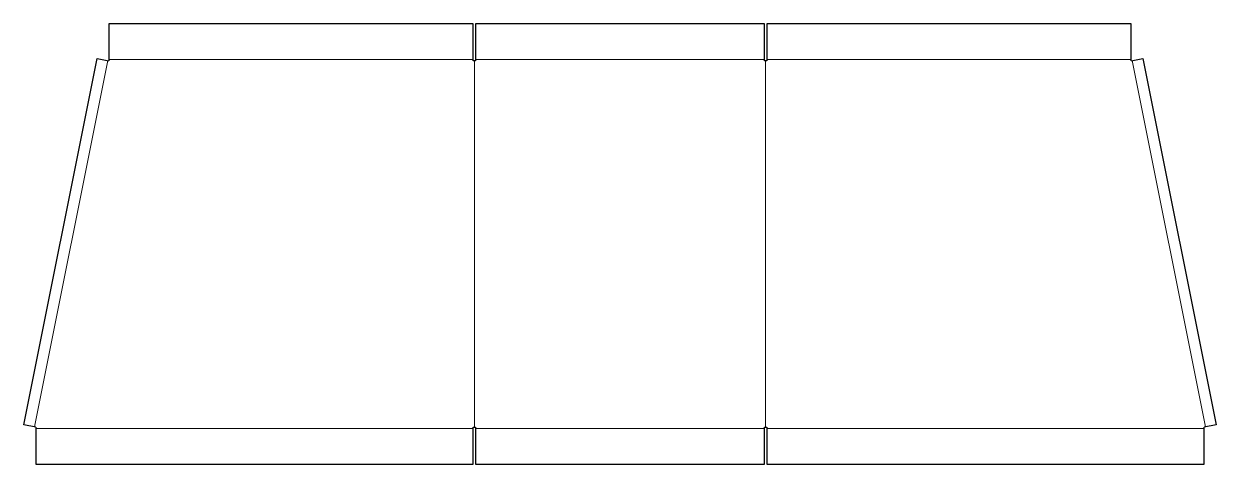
# Model space of a CAD drawing. Header units: millimetres. Extents: x -8 to 806, y -25 to 275.
import ezdxf

# ---------------------------------------------------------------- set-up
doc = ezdxf.new("R2010")
doc.units = ezdxf.units.MM

msp = doc.modelspace()

# ---------------------------------------------------------------- linework, layer by layer
for p, q in [((50, 275.25), (50, 250)), ((298.6, 275.25), (50, 275.25)), ((298.6, 250), (298.6, 275.25)), ((300.25, 275.25), (300.25, 250)), ((497.45, 275.25), (300.25, 275.25)), ((497.45, 250), (497.45, 275.25)), ((499.1, 275.25), (499.1, 250)), ((747.7, 275.25), (499.1, 275.25)), ((747.7, 250), (747.7, 275.25)), ((-8.09, 1.62), (41.91, 251.62)), ((41.91, 251.62), (50, 250)), ((300.25, 250), (298.6, 250)), ((499.1, 250), (497.45, 250)), ((747.7, 250), (755.79, 251.62)), ((755.79, 251.62), (805.79, 1.62)), ((0, 0), (-8.09, 1.62)), ((0, 0), (0, -25.25)), ((298.6, -25.25), (298.6, 0)), ((298.6, 0), (300.25, 0)), ((300.25, 0), (300.25, -25.25)), ((497.45, 0), (499.1, 0)), ((497.45, -25.25), (497.45, 0)), ((499.1, 0), (499.1, -25.25)), ((805.79, 1.62), (797.7, 0)), ((797.7, -25.25), (797.7, 0)), ((0, -25.25), (298.6, -25.25)), ((300.25, -25.25), (497.45, -25.25)), ((499.1, -25.25), (797.7, -25.25))]:
    msp.add_line(p, q)
at = {"color": 8, "linetype": 'Continuous', "lineweight": 0}
for p, q in [((-0.81, 0.16), (49.19, 250.16)), ((50, 250.82), (298.6, 250.82)), ((299.42, 250), (299.42, 0)), ((300.25, 250.82), (497.45, 250.82)), ((498.27, 250), (498.27, 0)), ((499.1, 250.82), (747.7, 250.82)), ((748.51, 250.16), (798.51, 0.16)), ((298.6, -0.82), (0, -0.82)), ((497.45, -0.82), (300.25, -0.82)), ((797.7, -0.82), (499.1, -0.82))]:
    msp.add_line(p, q, dxfattribs=at)

doc.saveas('drawing.dxf')
